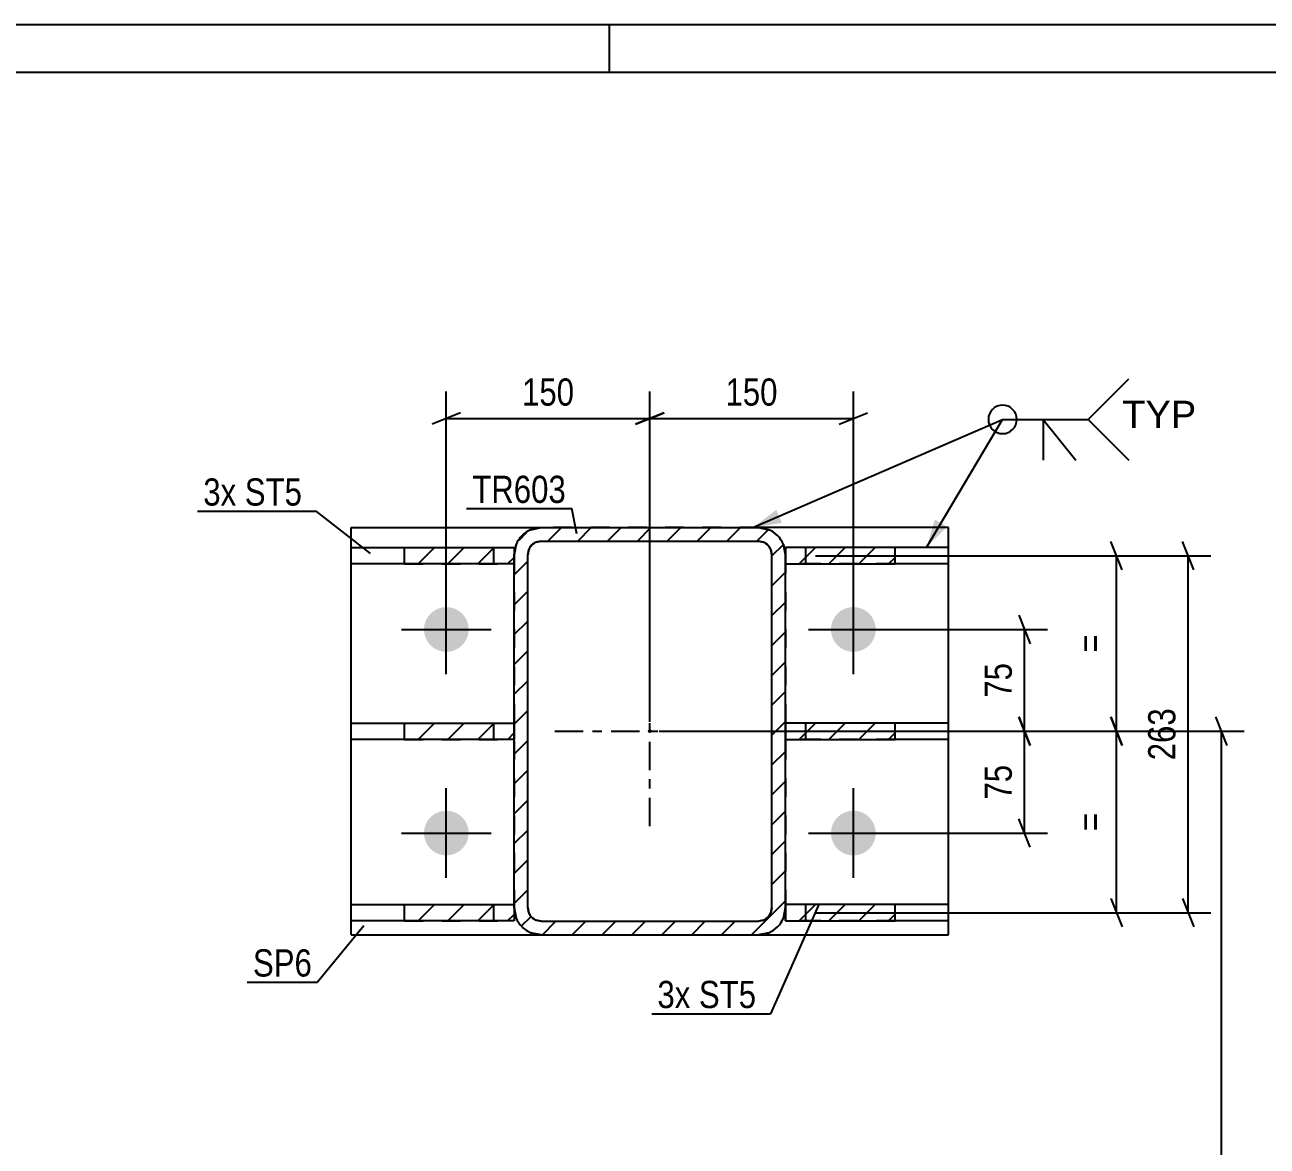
# Model space of a CAD drawing. Header units: millimetres. Extents: x 0 to 841, y 0 to 594.
# Drawn here: x 359.4 to 490.2, y 476 to 594 of the extents above; entities that cross this region are included whole.
import ezdxf

# ---------------------------------------------------------------- set-up
doc = ezdxf.new("R2010")
doc.units = ezdxf.units.MM
doc.linetypes.add('DXK_LINE_DOT2', pattern=[3.9198, 1.9599, -1.9599])
doc.linetypes.add('DXK_LINE_DOT3', pattern=[5.9187, 2.979, -0.9799, 0.9799, -0.9799])
doc.styles.add('Arial', font='arial.ttf', dxfattribs={"height": 0.2})
doc.styles.add('Arial Narrow', font='ARIALN.TTF', dxfattribs={"height": 0.2})

# ---------------------------------------------------------------- blocks, each defined once
blk = doc.blocks.new('Unknown-761543086-1133')
at = {"color": 5, "linetype": 'Continuous'}
for p, q in [((841, 594), (0, 594)), ((421, 589), (421, 594)), ((836, 589), (5, 589))]:
    blk.add_line(p, q, dxfattribs=at)
blk = doc.blocks.new('Part-761543086-3888 - 3870')
at = {"color": 2, "linetype": 'Continuous'}
for p, q in [((393.81, 498.22), (393.81, 541.08)), ((393.81, 541.08), (413.81, 541.08)), ((456.67, 541.08), (436.67, 541.08)), ((456.67, 498.22), (456.67, 541.08)), ((393.81, 498.22), (413.81, 498.22)), ((436.67, 498.22), (456.67, 498.22))]:
    blk.add_line(p, q, dxfattribs=at)
at = {"color": 7, "linetype": 'DXK_LINE_DOT2'}
for p, q in [((436.67, 541.08), (413.81, 541.08)), ((413.81, 498.22), (436.67, 498.22))]:
    blk.add_line(p, q, dxfattribs=at)
blk = doc.blocks.new('Part-761543086-4040 - 3870')
at = {"linetype": 'Continuous'}
h = blk.add_hatch(dxfattribs=at)
h.set_pattern_fill('', scale=0.7, style=0, pattern_type=0)
h.set_pattern_definition([(45, (439.528, 538.9788), (-1.57154, 1.57154), [])])
h.paths.add_polyline_path([(451.07, 538.98), (439.53, 538.98), (439.53, 537.26), (451.07, 537.26)])
at = {"color": 7, "linetype": 'DXK_LINE_DOT2'}
for p, q in [((439.53, 537.26), (439.53, 538.98)), ((451.07, 538.98), (439.53, 538.98)), ((441.67, 537.26), (441.67, 538.98)), ((451.07, 537.26), (439.53, 537.26))]:
    blk.add_line(p, q, dxfattribs=at)
at = {"color": 2, "linetype": 'Continuous'}
for p, q in [((451.07, 538.98), (439.53, 538.98)), ((439.53, 538.98), (439.53, 537.26)), ((456.67, 538.98), (451.07, 538.98)), ((451.07, 537.26), (451.07, 538.98)), ((456.67, 537.26), (456.67, 538.98)), ((439.53, 537.26), (451.07, 537.26)), ((456.67, 537.26), (451.07, 537.26))]:
    blk.add_line(p, q, dxfattribs=at)
blk = doc.blocks.new('Part-761543086-3989 - 3870')
at = {"linetype": 'Continuous'}
h = blk.add_hatch(dxfattribs=at)
h.set_pattern_fill('', scale=0.7, style=0, pattern_type=0)
h.set_pattern_definition([(45, (439.3106, 539.3124), (-1.57154, 1.57154), [])])
h.paths.add_polyline_path([(439.53, 538.22), (439.31, 539.31), (438.69, 540.24), (437.76, 540.86), (436.67, 541.08), (413.81, 541.08), (412.72, 540.86), (411.79, 540.24), (411.17, 539.31), (410.96, 538.22), (410.96, 501.08), (411.17, 499.98), (411.79, 499.06), (412.72, 498.44), (413.81, 498.22), (436.67, 498.22), (437.76, 498.44), (438.69, 499.06), (439.31, 499.98), (439.53, 501.08)])
h.paths.add_polyline_path([(437.99, 500.53), (437.68, 500.07), (437.22, 499.76), (436.67, 499.65), (413.81, 499.65), (413.27, 499.76), (412.8, 500.07), (412.49, 500.53), (412.39, 501.08), (412.39, 538.22), (412.49, 538.77), (412.8, 539.23), (413.27, 539.54), (413.81, 539.65), (436.67, 539.65), (437.22, 539.54), (437.68, 539.23), (437.99, 538.77), (438.1, 538.22), (438.1, 501.08)])
blk.add_hatch(color=30, dxfattribs=at).paths.add_polyline_path([(425.24, 519.55, -1), (425.24, 519.75, -1)])
at = {"color": 7, "linetype": 'DXK_LINE_DOT2'}
for p, q in [((412.72, 540.86), (413.81, 541.08)), ((413.81, 541.08), (436.67, 541.08)), ((436.67, 541.08), (437.76, 540.86)), ((410.96, 538.22), (411.17, 539.31)), ((413.81, 539.65), (413.27, 539.54)), ((413.81, 539.65), (436.67, 539.65)), ((437.22, 539.54), (436.67, 539.65)), ((439.31, 539.31), (439.53, 538.22)), ((410.96, 538.22), (410.96, 501.08)), ((412.49, 538.77), (412.39, 538.22)), ((412.39, 501.08), (412.39, 538.22)), ((438.1, 538.22), (437.99, 538.77)), ((438.1, 501.08), (438.1, 538.22)), ((439.53, 538.22), (439.53, 501.08)), ((411.17, 499.98), (410.96, 501.08)), ((412.39, 501.08), (412.49, 500.53)), ((437.99, 500.53), (438.1, 501.08)), ((439.53, 501.08), (439.31, 499.98)), ((413.27, 499.76), (413.81, 499.65)), ((413.81, 499.65), (436.67, 499.65)), ((436.67, 499.65), (437.22, 499.76)), ((413.81, 498.22), (412.72, 498.44)), ((437.76, 498.44), (436.67, 498.22)), ((413.81, 498.22), (436.67, 498.22))]:
    blk.add_line(p, q, dxfattribs=at)
at = {"color": 2, "linetype": 'Continuous'}
for p, q in [((413.81, 541.08), (412.72, 540.86)), ((413.81, 541.08), (436.67, 541.08)), ((437.76, 540.86), (436.67, 541.08)), ((411.17, 539.31), (410.96, 538.22)), ((413.27, 539.54), (413.81, 539.65)), ((413.81, 539.65), (436.67, 539.65)), ((436.67, 539.65), (437.22, 539.54)), ((439.53, 538.22), (439.31, 539.31)), ((410.96, 501.08), (410.96, 538.22)), ((412.39, 538.22), (412.49, 538.77)), ((412.39, 501.08), (412.39, 538.22)), ((437.99, 538.77), (438.1, 538.22)), ((438.1, 501.08), (438.1, 538.22)), ((439.53, 501.08), (439.53, 538.22)), ((410.96, 501.08), (411.17, 499.98)), ((412.49, 500.53), (412.39, 501.08)), ((438.1, 501.08), (437.99, 500.53)), ((439.31, 499.98), (439.53, 501.08)), ((413.81, 499.65), (413.27, 499.76)), ((413.81, 499.65), (436.67, 499.65)), ((437.22, 499.76), (436.67, 499.65)), ((412.72, 498.44), (413.81, 498.22)), ((436.67, 498.22), (437.76, 498.44)), ((413.81, 498.22), (436.67, 498.22))]:
    blk.add_line(p, q, dxfattribs=at)
at = {"color": 7, "linetype": 'DXK_LINE_DOT3'}
for p, q in [((425.24, 509.65), (425.24, 529.65)), ((415.24, 519.65), (435.24, 519.65))]:
    blk.add_line(p, q, dxfattribs=at)
at = {"color": 30, "linetype": 'DXK_LINE_DOT3'}
blk.add_line((425.24, 519.65), (425.24, 519.65), dxfattribs=at)
at = {"color": 30, "linetype": 'Continuous'}
blk.add_circle((425.24, 519.65), 0.1, dxfattribs=at)
at = {"color": 7, "linetype": 'DXK_LINE_DOT2'}
for centre, radius, start, end in [((413.81, 538.22), 2.86, 112.5, 157.5), ((436.67, 538.22), 2.86, 22.5, 67.5), ((413.81, 538.22), 1.43, 112.5, 157.5), ((436.67, 538.22), 1.43, 22.5, 67.5), ((413.81, 501.08), 2.86, 202.5, 247.5), ((413.81, 501.08), 1.43, 202.5, 247.5), ((436.67, 501.08), 1.43, 292.5, 337.5), ((436.67, 501.08), 2.86, 292.5, 337.5)]:
    blk.add_arc(centre, radius, start, end, dxfattribs=at)
at = {"color": 2, "linetype": 'Continuous'}
for centre, radius, start, end in [((413.81, 538.22), 2.86, 112.5, 157.5), ((436.67, 538.22), 2.86, 22.5, 67.5), ((413.81, 538.22), 1.43, 112.5, 157.5), ((436.67, 538.22), 1.43, 22.5, 67.5), ((413.81, 501.08), 2.86, 202.5, 247.5), ((413.81, 501.08), 1.43, 202.5, 247.5), ((436.67, 501.08), 1.43, 292.5, 337.5), ((436.67, 501.08), 2.86, 292.5, 337.5)]:
    blk.add_arc(centre, radius, start, end, dxfattribs=at)
blk = doc.blocks.new('Part-761543086-3965 - 3870')
at = {"linetype": 'Continuous'}
h = blk.add_hatch(dxfattribs=at)
h.set_pattern_fill('', scale=0.7, style=0, pattern_type=0)
h.set_pattern_definition([(45, (439.528, 520.5045), (-1.57154, 1.57154), [])])
h.paths.add_polyline_path([(451.07, 520.5), (439.53, 520.5), (439.53, 518.79), (451.07, 518.79)])
at = {"color": 7, "linetype": 'DXK_LINE_DOT2'}
for p, q in [((439.53, 518.79), (439.53, 520.5)), ((451.07, 520.5), (439.53, 520.5)), ((441.67, 518.79), (441.67, 520.5)), ((451.07, 518.79), (439.53, 518.79))]:
    blk.add_line(p, q, dxfattribs=at)
at = {"color": 2, "linetype": 'Continuous'}
for p, q in [((451.07, 520.5), (439.53, 520.5)), ((439.53, 520.5), (439.53, 518.79)), ((456.67, 520.5), (451.07, 520.5)), ((451.07, 518.79), (451.07, 520.5)), ((456.67, 518.79), (456.67, 520.5)), ((439.53, 518.79), (451.07, 518.79)), ((456.67, 518.79), (451.07, 518.79))]:
    blk.add_line(p, q, dxfattribs=at)
blk = doc.blocks.new('Bolt-761543086-3978 - 3870')
at = {"linetype": 'Continuous'}
for points in [[(401.46, 530.36, -1), (406.17, 530.36, -1)], [(444.31, 530.36, -1), (449.03, 530.36, -1)], [(401.46, 508.93, -1), (406.17, 508.93, -1)], [(444.31, 508.93, -1), (449.03, 508.93, -1)]]:
    blk.add_hatch(color=1, dxfattribs=at).paths.add_polyline_path(points)
at = {"color": 1, "linetype": 'Continuous'}
for p, q in [((403.81, 525.65), (403.81, 535.08)), ((446.67, 525.65), (446.67, 535.08)), ((399.1, 530.36), (408.53, 530.36)), ((441.96, 530.36), (451.39, 530.36)), ((403.81, 504.22), (403.81, 513.65)), ((446.67, 504.22), (446.67, 513.65)), ((399.1, 508.93), (408.53, 508.93)), ((441.96, 508.93), (451.39, 508.93))]:
    blk.add_line(p, q, dxfattribs=at)
blk = doc.blocks.new('Part-761543086-4020 - 3870')
at = {"linetype": 'Continuous'}
h = blk.add_hatch(dxfattribs=at)
h.set_pattern_fill('', scale=0.7, style=0, pattern_type=0)
h.set_pattern_definition([(45, (399.4195, 501.4073), (-1.57154, 1.57154), [])])
h.paths.add_polyline_path([(410.96, 501.41), (399.42, 501.41), (399.42, 499.69), (410.96, 499.69)])
at = {"color": 2, "linetype": 'Continuous'}
for p, q in [((393.81, 501.41), (399.42, 501.41)), ((393.81, 499.69), (393.81, 501.41)), ((399.42, 501.41), (410.96, 501.41)), ((399.42, 499.69), (399.42, 501.41)), ((410.96, 501.41), (410.96, 499.69)), ((399.42, 499.69), (393.81, 499.69)), ((410.96, 499.69), (399.42, 499.69))]:
    blk.add_line(p, q, dxfattribs=at)
at = {"color": 7, "linetype": 'DXK_LINE_DOT2'}
for p, q in [((399.42, 501.41), (410.96, 501.41)), ((408.81, 499.69), (408.81, 501.41)), ((410.96, 501.41), (410.96, 499.69)), ((399.42, 499.69), (410.96, 499.69))]:
    blk.add_line(p, q, dxfattribs=at)
blk = doc.blocks.new('Part-761543086-4025 - 3870')
at = {"linetype": 'Continuous'}
h = blk.add_hatch(dxfattribs=at)
h.set_pattern_fill('', scale=0.7, style=0, pattern_type=0)
h.set_pattern_definition([(45, (399.4195, 538.9788), (-1.57154, 1.57154), [])])
h.paths.add_polyline_path([(410.96, 538.98), (399.42, 538.98), (399.42, 537.26), (410.96, 537.26)])
at = {"color": 2, "linetype": 'Continuous'}
for p, q in [((393.81, 538.98), (399.42, 538.98)), ((393.81, 537.26), (393.81, 538.98)), ((399.42, 538.98), (410.96, 538.98)), ((399.42, 537.26), (399.42, 538.98)), ((410.96, 538.98), (410.96, 537.26)), ((399.42, 537.26), (393.81, 537.26)), ((410.96, 537.26), (399.42, 537.26))]:
    blk.add_line(p, q, dxfattribs=at)
at = {"color": 7, "linetype": 'DXK_LINE_DOT2'}
for p, q in [((399.42, 538.98), (410.96, 538.98)), ((408.81, 537.26), (408.81, 538.98)), ((410.96, 538.98), (410.96, 537.26)), ((399.42, 537.26), (410.96, 537.26))]:
    blk.add_line(p, q, dxfattribs=at)
blk = doc.blocks.new('Part-761543086-4030 - 3870')
at = {"linetype": 'Continuous'}
h = blk.add_hatch(dxfattribs=at)
h.set_pattern_fill('', scale=0.7, style=0, pattern_type=0)
h.set_pattern_definition([(45, (399.4195, 520.5045), (-1.57154, 1.57154), [])])
h.paths.add_polyline_path([(410.96, 520.5), (399.42, 520.5), (399.42, 518.79), (410.96, 518.79)])
at = {"color": 2, "linetype": 'Continuous'}
for p, q in [((393.81, 520.5), (399.42, 520.5)), ((393.81, 518.79), (393.81, 520.5)), ((399.42, 520.5), (410.96, 520.5)), ((399.42, 518.79), (399.42, 520.5)), ((410.96, 520.5), (410.96, 518.79)), ((399.42, 518.79), (393.81, 518.79)), ((410.96, 518.79), (399.42, 518.79))]:
    blk.add_line(p, q, dxfattribs=at)
at = {"color": 7, "linetype": 'DXK_LINE_DOT2'}
for p, q in [((399.42, 520.5), (410.96, 520.5)), ((408.81, 518.79), (408.81, 520.5)), ((410.96, 520.5), (410.96, 518.79)), ((399.42, 518.79), (410.96, 518.79))]:
    blk.add_line(p, q, dxfattribs=at)
blk = doc.blocks.new('Part-761543086-4035 - 3870')
at = {"linetype": 'Continuous'}
h = blk.add_hatch(dxfattribs=at)
h.set_pattern_fill('', scale=0.7, style=0, pattern_type=0)
h.set_pattern_definition([(45, (439.528, 501.4073), (-1.57154, 1.57154), [])])
h.paths.add_polyline_path([(451.07, 501.41), (439.53, 501.41), (439.53, 499.69), (451.07, 499.69)])
at = {"color": 7, "linetype": 'DXK_LINE_DOT2'}
for p, q in [((439.53, 499.69), (439.53, 501.41)), ((451.07, 501.41), (439.53, 501.41)), ((441.67, 499.69), (441.67, 501.41)), ((451.07, 499.69), (439.53, 499.69))]:
    blk.add_line(p, q, dxfattribs=at)
at = {"color": 2, "linetype": 'Continuous'}
for p, q in [((451.07, 501.41), (439.53, 501.41)), ((439.53, 501.41), (439.53, 499.69)), ((456.67, 501.41), (451.07, 501.41)), ((451.07, 499.69), (451.07, 501.41)), ((456.67, 499.69), (456.67, 501.41)), ((439.53, 499.69), (451.07, 499.69)), ((456.67, 499.69), (451.07, 499.69))]:
    blk.add_line(p, q, dxfattribs=at)
blk = doc.blocks.new('StraightDimension-761543086-4093 - 3870')
at = {"color": 7, "linetype": 'Continuous'}
for p, q in [((403.81, 531.36), (403.81, 555.42)), ((425.24, 520.65), (425.24, 555.42)), ((405.31, 553.17), (402.31, 551.97)), ((403.81, 552.57), (425.24, 552.57)), ((423.74, 551.97), (426.74, 553.17))]:
    blk.add_line(p, q, dxfattribs=at)
at = {"color": 0}
blk.add_wipeout([(417.87, 553.32), (417.87, 557.52), (411.19, 557.52), (411.19, 553.32)], dxfattribs=at)
at = {"color": 3, "style": 'Arial Narrow'}
blk.add_text('150', height=2.863, dxfattribs=at).set_placement((411.79, 553.92))
blk = doc.blocks.new('StraightDimension-761543086-4273 - 3870')
at = {"color": 7, "linetype": 'Continuous'}
for p, q in [((464.1, 531.86), (465.3, 528.86)), ((447.67, 530.36), (467.1, 530.36)), ((464.7, 519.65), (464.7, 530.36)), ((465.3, 518.15), (464.1, 521.15)), ((426.24, 519.65), (467.1, 519.65))]:
    blk.add_line(p, q, dxfattribs=at)
at = {"color": 0}
blk.add_wipeout([(463.95, 527.43), (459.75, 527.43), (459.75, 522.58), (463.95, 522.58)], dxfattribs=at)
at = {"color": 3, "style": 'Arial Narrow'}
blk.add_text('75', height=2.863, rotation=90.0002, dxfattribs=at).set_placement((463.35, 523.18))
blk = doc.blocks.new('StraightDimension-761543086-4072 - 3870')
at = {"color": 7, "linetype": 'Continuous'}
for p, q in [((474.96, 518.15), (473.76, 521.15)), ((426.24, 519.65), (476.76, 519.65)), ((474.36, 500.55), (474.36, 519.65)), ((473.76, 502.05), (474.96, 499.05)), ((442.67, 500.55), (476.76, 500.55))]:
    blk.add_line(p, q, dxfattribs=at)
at = {"color": 0}
blk.add_wipeout([(473.61, 511.66), (469.41, 511.66), (469.41, 508.54), (473.61, 508.54)], dxfattribs=at)
at = {"color": 3, "style": 'Arial Narrow'}
blk.add_text('=', height=2.86, rotation=90.0002, dxfattribs=at).set_placement((473.01, 509.14))
blk = doc.blocks.new('StraightDimension-761543086-4067 - 3870')
at = {"color": 7, "linetype": 'Continuous'}
for p, q in [((474.96, 536.62), (473.76, 539.62)), ((442.67, 538.12), (476.76, 538.12)), ((474.36, 519.65), (474.36, 538.12)), ((473.76, 521.15), (474.96, 518.15)), ((426.24, 519.65), (476.76, 519.65))]:
    blk.add_line(p, q, dxfattribs=at)
at = {"color": 0}
blk.add_wipeout([(473.61, 530.44), (469.41, 530.44), (469.41, 527.33), (473.61, 527.33)], dxfattribs=at)
at = {"color": 3, "style": 'Arial Narrow'}
blk.add_text('=', height=2.86, rotation=90.0002, dxfattribs=at).set_placement((473.01, 527.93))
blk = doc.blocks.new('StraightDimension-761543086-4077 - 3870')
at = {"color": 7, "linetype": 'Continuous'}
for p, q in [((425.24, 520.65), (425.24, 555.42)), ((446.67, 531.36), (446.67, 555.42)), ((426.74, 553.17), (423.74, 551.97)), ((425.24, 552.57), (446.67, 552.57)), ((445.17, 551.97), (448.17, 553.17))]:
    blk.add_line(p, q, dxfattribs=at)
at = {"color": 0}
blk.add_wipeout([(439.3, 553.32), (439.3, 557.52), (432.61, 557.52), (432.61, 553.32)], dxfattribs=at)
at = {"color": 3, "style": 'Arial Narrow'}
blk.add_text('150', height=2.863, dxfattribs=at).set_placement((433.21, 553.92))
blk = doc.blocks.new('StraightDimension-761543086-4261 - 3870')
at = {"color": 7, "linetype": 'Continuous'}
for p, q in [((464.1, 521.15), (465.3, 518.15)), ((426.24, 519.65), (467.1, 519.65)), ((464.7, 508.93), (464.7, 519.65)), ((465.3, 507.43), (464.1, 510.43)), ((447.67, 508.93), (467.1, 508.93))]:
    blk.add_line(p, q, dxfattribs=at)
at = {"color": 0}
blk.add_wipeout([(463.95, 516.72), (459.75, 516.72), (459.75, 511.86), (463.95, 511.86)], dxfattribs=at)
at = {"color": 3, "style": 'Arial Narrow'}
blk.add_text('75', height=2.863, rotation=90.0002, dxfattribs=at).set_placement((463.35, 512.46))
blk = doc.blocks.new('StraightDimension-761543086-11461 - 3870')
at = {"color": 7, "linetype": 'Continuous'}
for p, q in [((482.52, 536.62), (481.32, 539.62)), ((442.67, 538.12), (484.32, 538.12)), ((481.92, 500.55), (481.92, 538.12)), ((481.32, 502.05), (482.52, 499.05)), ((442.67, 500.55), (484.32, 500.55))]:
    blk.add_line(p, q, dxfattribs=at)
at = {"color": 0}
blk.add_wipeout([(481.17, 522.68), (476.97, 522.68), (476.97, 515.99), (481.17, 515.99)], dxfattribs=at)
at = {"color": 3, "style": 'Arial Narrow'}
blk.add_text('263', height=2.863, rotation=90.0002, dxfattribs=at).set_placement((480.57, 516.59))
blk = doc.blocks.new('StraightDimension-761543086-11168 - 3870')
at = {"color": 7, "linetype": 'Continuous'}
for p, q in [((486.03, 518.15), (484.83, 521.15)), ((426.24, 519.65), (487.83, 519.65)), ((485.43, 416.69), (485.43, 519.65)), ((484.83, 418.19), (486.03, 415.19)), ((426.24, 416.69), (487.83, 416.69))]:
    blk.add_line(p, q, dxfattribs=at)
at = {"color": 0}
blk.add_wipeout([(484.68, 472.42), (480.48, 472.42), (480.48, 463.91), (484.68, 463.91)], dxfattribs=at)
at = {"color": 3, "style": 'Arial Narrow'}
blk.add_text('3190', height=2.863, rotation=90.0002, dxfattribs=at).set_placement((484.08, 464.51))
blk = doc.blocks.new('Mark-761543086-3884 - 3870')
at = {"color": 0}
blk.add_wipeout([(389.67, 493.83), (389.67, 496.83), (383.46, 496.83), (383.46, 493.83)], dxfattribs=at)
blk.add_wipeout([(389.67, 493.83), (389.67, 496.83), (383.46, 496.83), (383.46, 493.83)], dxfattribs=at)
at = {"color": 30, "linetype": 'Continuous'}
for p in [(395.14, 499.15), (382.86, 493.23)]:
    blk.add_line(p, (390.27, 493.23), dxfattribs=at)
at = {"color": 3, "style": 'Arial Narrow'}
blk.add_text('SP6', height=2.863, dxfattribs=at).set_placement((383.46, 493.83))
blk = doc.blocks.new('Mark-761543086-3985 - 3870')
at = {"color": 0}
blk.add_wipeout([(416.42, 543.68), (416.42, 546.68), (406.55, 546.68), (406.55, 543.68)], dxfattribs=at)
blk.add_wipeout([(416.42, 543.68), (416.42, 546.68), (406.55, 546.68), (406.55, 543.68)], dxfattribs=at)
at = {"color": 30, "linetype": 'Continuous'}
for p in [(405.95, 543.08), (417.56, 540.43)]:
    blk.add_line(p, (417.02, 543.08), dxfattribs=at)
at = {"color": 3, "style": 'Arial Narrow'}
blk.add_text('TR603', height=2.863, dxfattribs=at).set_placement((406.55, 543.68))
blk = doc.blocks.new('WeldMark-761543086-4285 - 3870')
at = {"linetype": 'Continuous'}
for points in [[(439.15, 541.58), (436.1, 541.08), (438.55, 542.96)], [(456.54, 541.17), (454.36, 538.98), (455.25, 541.94)]]:
    blk.add_hatch(color=30, dxfattribs=at).paths.add_polyline_path(points)
at = {"color": 30, "linetype": 'Continuous'}
for p, q in [((436.1, 541.08), (462.38, 552.47)), ((454.36, 538.98), (462.38, 552.47)), ((462.38, 552.47), (471.38, 552.47))]:
    blk.add_line(p, q, dxfattribs=at)
at = {"color": 3, "linetype": 'Continuous'}
for q in [(470.09, 548.18), (466.66, 548.18)]:
    blk.add_line((466.66, 552.47), q, dxfattribs=at)
for start, end in [(90, 270), (270, 90)]:
    blk.add_arc((462.38, 552.47), 1.5, start, end, dxfattribs=at)
at = {"color": 0, "linetype": 'Continuous'}
blk.add_wipeout([(482.75, 551.57), (482.75, 554.57), (474.98, 554.57), (474.98, 551.57)], dxfattribs=at)
blk.add_wipeout([(482.75, 551.57), (482.75, 554.57), (474.98, 554.57), (474.98, 551.57)], dxfattribs=at)
at = {"color": 3, "linetype": 'Continuous'}
for q in [(475.66, 556.75), (475.66, 548.18)]:
    blk.add_line((471.38, 552.47), q, dxfattribs=at)
at = {"color": 3, "linetype": 'Continuous', "style": 'Arial'}
blk.add_text('TYP', height=2.865, dxfattribs=at).set_placement((474.98, 551.57))
blk = doc.blocks.new('MarkSet-761543086-4415 - 3870')
at = {"color": 30, "linetype": 'Continuous'}
blk.add_line((443, 501.33), (437.94, 489.91), dxfattribs=at)
at = {"color": 0}
for points in [[(429.51, 490.51), (429.51, 493.51), (426.04, 493.51), (426.04, 490.51)], [(436.44, 490.51), (436.44, 493.51), (430.41, 493.51), (430.41, 490.51)]]:
    blk.add_wipeout(points, dxfattribs=at)
for points in [[(429.51, 490.51), (429.51, 493.51), (426.04, 493.51), (426.04, 490.51)], [(436.44, 490.51), (436.44, 493.51), (430.41, 493.51), (430.41, 490.51)]]:
    blk.add_wipeout(points, dxfattribs=at)
at = {"color": 30, "linetype": 'Continuous'}
blk.add_line((425.44, 489.91), (437.94, 489.91), dxfattribs=at)
at = {"color": 3, "style": 'Arial Narrow'}
for s, p in [('3x', (426.04, 490.51)), ('ST5', (430.41, 490.51))]:
    blk.add_text(s, height=2.863, dxfattribs=at).set_placement(p)
blk = doc.blocks.new('MarkSet-761543086-4422 - 3870')
at = {"color": 30, "linetype": 'Continuous'}
blk.add_line((395.83, 538.35), (390.13, 542.8), dxfattribs=at)
at = {"color": 0}
for points in [[(381.7, 543.4), (381.7, 546.4), (378.23, 546.4), (378.23, 543.4)], [(388.63, 543.4), (388.63, 546.4), (382.6, 546.4), (382.6, 543.4)]]:
    blk.add_wipeout(points, dxfattribs=at)
for points in [[(381.7, 543.4), (381.7, 546.4), (378.23, 546.4), (378.23, 543.4)], [(388.63, 543.4), (388.63, 546.4), (382.6, 546.4), (382.6, 543.4)]]:
    blk.add_wipeout(points, dxfattribs=at)
at = {"color": 30, "linetype": 'Continuous'}
blk.add_line((377.63, 542.8), (390.13, 542.8), dxfattribs=at)
at = {"color": 3, "style": 'Arial Narrow'}
for s, p in [('3x', (378.23, 543.4)), ('ST5', (382.6, 543.4))]:
    blk.add_text(s, height=2.863, dxfattribs=at).set_placement(p)

msp = doc.modelspace()

# ---------------------------------------------------------------- block references
for name in ['Unknown-761543086-1133', 'Part-761543086-3888 - 3870', 'Part-761543086-3989 - 3870', 'Part-761543086-4025 - 3870', 'Part-761543086-4040 - 3870', 'Bolt-761543086-3978 - 3870', 'Part-761543086-4030 - 3870', 'Part-761543086-3965 - 3870', 'Part-761543086-4020 - 3870', 'Part-761543086-4035 - 3870']:
    msp.add_blockref(name, (0, 0))

# ---------------------------------------------------------------- next in the draw order: block references
for name in ['StraightDimension-761543086-4093 - 3870', 'MarkSet-761543086-4422 - 3870', 'Mark-761543086-3884 - 3870']:
    msp.add_blockref(name, (0, 0))

# ---------------------------------------------------------------- next in the draw order: block references
for name in ['Mark-761543086-3985 - 3870', 'StraightDimension-761543086-4273 - 3870']:
    msp.add_blockref(name, (0, 0))

# ---------------------------------------------------------------- next in the draw order: block references
msp.add_blockref('StraightDimension-761543086-4072 - 3870', (0, 0))

# ---------------------------------------------------------------- next in the draw order: block references
msp.add_blockref('StraightDimension-761543086-4067 - 3870', (0, 0))

# ---------------------------------------------------------------- next in the draw order: block references
msp.add_blockref('StraightDimension-761543086-4077 - 3870', (0, 0))

# ---------------------------------------------------------------- next in the draw order: block references
msp.add_blockref('StraightDimension-761543086-4261 - 3870', (0, 0))

# ---------------------------------------------------------------- next in the draw order: block references
msp.add_blockref('StraightDimension-761543086-11461 - 3870', (0, 0))

# ---------------------------------------------------------------- next in the draw order: block references
for name in ['WeldMark-761543086-4285 - 3870', 'StraightDimension-761543086-11168 - 3870']:
    msp.add_blockref(name, (0, 0))

# ---------------------------------------------------------------- next in the draw order: block references
msp.add_blockref('MarkSet-761543086-4415 - 3870', (0, 0))

doc.saveas('drawing.dxf')
